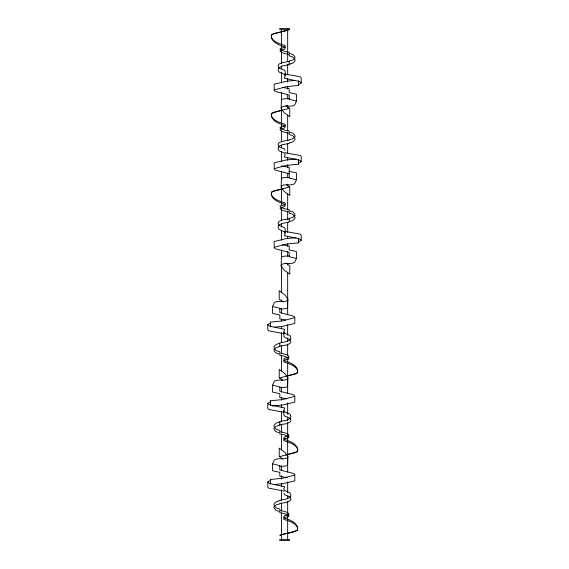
<?xml version="1.0" encoding="UTF-8"?>
<svg xmlns="http://www.w3.org/2000/svg" width="569" height="569" viewBox="0 0 569 569"><rect width="100%" height="100%" fill="white"/><g stroke="black" fill="none" stroke-linecap="round" stroke-linejoin="round"><path stroke-width="0.85" d="M287.779 106.979L289.777 108.366L289.777 116.823L284.002 112.584L281.15 108.53L281.406 107.285C285.389 104.675 290.567 107.548 294.65 105.03L296.421 101.076L296.421 94.177L289.187 92.598L289.187 88.707L282.437 87.384M287.779 185.686L289.777 187.066L289.777 195.53L284.002 191.291L281.15 187.237L281.406 185.985C285.389 183.374 290.567 186.255 294.65 183.737L296.421 179.776L296.421 172.884L289.187 171.305M287.779 264.357L289.777 265.737L289.777 274.194L284.002 269.955L281.15 265.901L281.406 264.656C285.389 262.046 290.567 264.919 294.65 262.401L296.421 258.447L296.421 251.548L289.187 249.969L289.187 246.078L282.437 244.762M283.177 301.904L279.223 299.216L279.223 290.759L284.998 294.998L287.85 299.045L287.594 300.297C283.611 302.907 278.433 300.034 274.35 302.552L272.579 306.506L272.579 313.398L279.813 314.984L279.813 318.875L285.745 319.97M282.551 380.184L279.223 377.88L279.223 369.423L284.998 373.662L287.85 377.716L287.594 378.961C283.611 381.571 278.433 378.698 274.35 381.216L272.579 385.17L272.579 392.069L279.813 393.648L279.813 397.539L286.563 398.862M282.551 458.891L279.223 456.587L279.223 448.13L284.998 452.369L287.85 456.423L287.594 457.668C283.611 460.278 278.433 457.405 274.35 459.923L272.579 463.877L272.579 470.776L279.813 472.355L279.813 476.246L287.267 477.754M281.15 108.53L281.406 99.767L282.779 99.056L285.887 98.679L289.699 98.764M281.15 187.237L281.406 178.474L282.779 177.763L285.887 177.386L289.699 177.471M281.15 265.901L281.406 257.145L282.779 256.427L285.887 256.05L289.699 256.142M287.85 299.045L287.594 307.808L286.221 308.526L283.113 308.903L279.301 308.811M287.85 377.716L287.594 386.479L286.221 387.19L283.113 387.567L279.301 387.482M287.85 456.423L287.594 465.179L286.221 465.897L283.113 466.274L279.301 466.182M289.187 61.445L282.288 62.597L279.038 64.062L278.063 65.691L279.009 68.031L284.45 70.229L285.14 71.31L285.14 75.677L284.4 78.287L299.472 81.431L301.243 82.896L298.54 84.689L298.569 85.442L286.413 86.694L274.18 89.938L274.18 84.148L287.516 81.118M289.187 218.816L282.288 219.968L279.038 221.433L278.063 223.062L279.009 225.402L284.45 227.6L285.14 228.681L285.14 233.055L284.4 235.658L299.472 238.802L301.243 240.267L298.54 242.06L298.569 242.814L286.413 244.065L274.18 247.316L274.18 241.526L286.413 238.596L296.022 237.693M279.813 346.137L286.712 344.985L289.962 343.52L290.937 341.884L289.991 339.551L284.55 337.353L283.86 336.272L283.86 331.898L284.6 329.287L269.528 326.151L267.757 324.686L270.46 322.893L270.431 322.132L282.587 320.888L294.82 317.637L294.82 323.427L282.587 326.357L274.671 327.111M279.813 424.801L286.712 423.649L289.962 422.184L290.937 420.555L289.991 418.215L284.55 416.017L283.86 414.936L283.86 410.562L284.6 407.959L269.528 404.815L267.757 403.35L270.46 401.558L270.431 400.804L282.587 399.552L294.82 396.309L294.82 402.098L282.587 405.021L272.131 405.996M285.005 150.301L284.45 148.929L279.009 146.738L278.063 144.398L279.038 142.769L282.288 141.304L289.187 140.152L289.187 139.704L292.772 138.786L295.062 136.731L294.714 135.052L292.708 133.103L289.187 132.157L289.187 130.962L284.849 130.173L280.858 128.537M283.995 493.351L284.55 494.724L289.991 496.922L290.937 499.262L289.962 500.891L286.712 502.356L279.813 503.508L279.813 503.949L276.228 504.874L273.938 506.922L274.286 508.601L276.292 510.557L279.813 511.495L279.813 512.69L284.151 513.487L288.255 515.215M296.022 159.028L286.413 159.932L274.18 162.855L274.18 168.644L286.413 165.394L298.569 164.149L298.54 163.395L301.243 161.596L301.243 156.511L300.24 155.479L287.622 153.217M283.995 491.068L268.76 488.181L267.757 487.149L267.757 482.057L270.46 480.264L270.431 479.511L282.587 478.259L294.82 475.008L294.82 480.798L282.587 483.728L274.671 484.482M287.516 30.242L273.995 33.55L271.406 34.716L271.342 37.17C274.009 42.732 280.154 43.699 285.268 45.705L284.777 47.447L280.737 48.379L280.012 48.799L280.403 49.46M287.786 30.143L289.187 29.432L285.688 30.804L273.995 33.756L271.406 35.058L271.342 37.782C273.781 43.706 280.026 45.043 285.268 47.255L284.777 49.19L280.737 50.221L280.012 50.691L280.403 51.423L281.577 52.49L284.849 53.65L289.187 54.532L289.187 55.854L292.708 56.907L294.714 59.076L295.062 60.94L292.772 63.216L289.187 64.24M289.187 221.611L292.772 220.587L295.062 218.311L294.714 216.448L292.708 214.278L289.187 213.233L289.187 211.903L284.849 211.021L281.577 209.861L280.403 208.795L280.012 208.062L280.737 207.593L284.777 206.561L285.268 204.627C280.026 202.422 273.781 201.077 271.342 195.153L271.406 192.429L273.995 191.127L289.187 187.023M279.813 343.342L276.228 344.366L273.938 346.642L274.286 348.505L276.292 350.675L279.813 351.72L279.813 353.05L284.151 353.925L287.423 355.092L288.597 356.151L288.988 356.891L288.263 357.36L284.223 358.392L283.732 360.319C288.974 362.531 295.219 363.876 297.658 369.8L297.594 372.524L295.005 373.826L279.813 377.93M279.813 422.006L276.228 423.03L273.938 425.306L274.286 427.17L276.292 429.339L279.813 430.392L279.813 431.715L284.151 432.596L287.423 433.756L288.597 434.823L288.988 435.555L288.263 436.025L284.223 437.056L283.732 438.991C288.974 441.203 295.219 442.54 297.658 448.464L297.594 451.189L295.005 452.49L279.813 456.594M282.437 110.123L273.995 112.257L271.406 113.423L271.342 115.877C274.009 121.439 280.154 122.399 285.268 124.412L284.777 126.154L280.737 127.079L280.012 127.506L280.403 128.167M283.255 188.659L273.995 190.921L271.406 192.087L271.342 194.548C274.009 200.103 280.154 201.07 285.268 203.076L284.777 204.819L280.737 205.75L280.012 206.17L280.403 206.832M286.563 376.159L295.005 374.032L297.594 372.866L297.658 370.405C294.991 364.843 288.846 363.883 283.732 361.87L284.223 360.134L288.263 359.203L288.988 358.783L288.597 358.121M285.745 454.958L295.005 452.696L297.594 451.53L297.658 449.069C294.991 443.514 288.846 442.547 283.732 440.541L284.223 438.799L288.263 437.867L288.988 437.447L288.597 436.786M288.17 81.054L294.329 80.471M279.571 28.45L289.657 28.45M279.571 29.624L289.657 29.624M279.571 539.376L289.657 539.376M279.571 540.55L289.657 540.55M289.187 173.701L276.363 170.43L274.863 169.804L274.18 168.644M287.516 74.489L285.005 73.885M287.622 74.511L300.24 76.772L301.243 77.804L301.243 82.896M287.516 153.196L285.005 152.592M287.516 231.868L285.005 231.256M287.622 231.882L300.24 234.144L301.243 235.175L301.243 240.267M296.421 101.076L289.187 99.319L289.187 95.002L276.363 91.723L274.863 91.097L274.18 89.938M296.421 179.776L289.187 178.026L289.187 167.414L281.733 165.906M296.421 258.447L289.187 256.69L289.187 252.373L276.363 249.094L274.863 248.475L274.18 247.316M272.579 306.506L279.813 308.263L279.813 312.58L292.637 315.859L294.137 316.478L294.82 317.637M272.579 385.17L279.813 386.927L279.813 391.244L292.637 394.523L294.137 395.142L294.82 396.309M272.579 463.877L279.813 465.634L279.813 469.951L292.637 473.23L294.137 473.849L294.82 475.008M283.995 333.697L268.76 330.809L267.757 329.778L267.757 324.686M283.995 412.361L268.76 409.474L267.757 408.442L267.757 403.35M285.823 105.67L287.516 106.801M285.823 263.042L287.516 264.172M286.449 184.769L287.516 185.501M280.858 49.83L284.849 51.466L289.187 52.263L289.187 53.45L292.708 54.396L294.714 56.352L295.062 58.031L292.772 60.079L289.187 61.004L289.187 64.731L282.288 66.011L279.038 67.633L278.063 69.446L279.009 72.043L284.45 74.482L285.14 75.677M281.193 207.479L284.849 208.837L289.187 209.634L289.187 210.822L292.708 211.768L294.714 213.724L295.062 215.402L292.772 217.45L289.187 218.375L289.187 222.102L282.288 223.382L279.038 225.011L278.063 226.818L279.009 229.414L284.45 231.853L285.14 233.055M288.142 357.745L284.151 356.116L279.813 355.319L279.813 354.124L276.292 353.185L274.286 351.229L273.938 349.551L276.228 347.495L279.813 346.578L279.813 342.851L286.712 341.571L289.962 339.942L290.937 338.135L289.991 335.532L284.55 333.1L283.86 331.898M288.142 436.416L284.151 434.78L279.813 433.983L279.813 432.796L276.292 431.85L274.286 429.894L273.938 428.215L276.228 426.167L279.813 425.242L279.813 421.515L286.712 420.235L289.962 418.606L290.937 416.8L289.991 414.204L284.55 411.764L283.86 410.562M301.243 161.596L299.472 160.138L284.4 156.994L285.14 154.384L284.45 153.182L279.009 150.749L278.063 148.153L279.038 146.34L282.288 144.718L289.187 143.438L289.187 142.947L292.772 141.923L295.062 139.64L294.714 137.776L292.708 135.614L289.187 134.561L289.187 133.238L284.849 132.357L281.577 131.19L280.403 130.13L280.012 129.391L280.737 128.928L284.777 127.897L285.268 125.962C280.026 123.75 273.781 122.413 271.342 116.489L271.406 113.764L273.995 112.463L289.187 108.359M267.757 482.057L269.528 483.522L284.6 486.659L283.86 489.269L284.55 490.471L289.991 492.91L290.937 495.507L289.962 497.313L286.712 498.942L279.813 500.222L279.813 500.713L276.228 501.737L273.938 504.013L274.286 505.877L276.292 508.046L279.813 509.091L279.813 510.421L284.151 511.303L287.423 512.463L288.597 513.53L288.988 514.262L288.263 514.732L284.223 515.763L283.732 517.698C288.974 519.902 295.219 521.247 297.658 527.171L297.594 529.895C292.217 532.94 285.076 533.438 279.813 535.301C285.56 533.018 292.053 533.167 297.594 530.237L297.658 527.776C294.991 522.221 288.846 521.254 283.732 519.248L284.223 517.506L288.263 516.574L288.988 516.154L288.597 515.493M298.569 80.862L298.569 85.442M298.569 159.569L298.569 164.149M298.569 238.233L298.569 242.814M298.54 159.882L298.54 163.395M298.54 238.546L298.54 242.06M287.658 29.624L287.658 61.608M287.658 64.276L287.658 74.937M287.658 78.494L287.658 82.05M287.658 86.488L287.658 89.155M287.658 94.49L287.658 98.928M287.658 105.151L287.658 107.818M287.658 114.924L287.658 130.92M287.658 132.698L287.658 140.692M287.658 143.36L287.658 153.132M287.658 157.577L287.658 160.245M287.658 164.683L287.658 167.35M287.658 173.573L287.658 178.012M287.658 184.235L287.658 186.013M287.658 194.008L287.658 210.004M287.658 211.782L287.658 219.776M287.658 222.443L287.658 232.216M287.658 236.661L287.658 238.432M287.658 243.767L287.658 246.434M287.658 251.761L287.658 256.206M287.658 263.319L287.658 265.09M287.658 272.202L287.658 314.856M287.658 324.629L287.658 335.29M287.658 337.958L287.658 341.507M287.658 344.174L287.658 355.725M287.658 358.392L287.658 393.044M287.658 402.824L287.658 414.374M287.658 417.041L287.658 420.591M287.658 422.369L287.658 472.128M287.658 481.907L287.658 492.569M287.658 496.118L287.658 498.785M287.658 501.453L287.658 539.661M281.577 29.624L281.577 48.28M281.577 50.058L281.577 63.387M281.577 66.054L281.577 68.721M281.577 72.27L281.577 82.939M281.577 92.711L281.577 100.706M281.577 108.707L281.577 122.918M281.577 124.696L281.577 129.142M281.577 130.92L281.577 141.581M281.577 145.138L281.577 147.805M281.577 151.354L281.577 161.127M281.577 171.795L281.577 178.901M281.577 187.784L281.577 205.558M281.577 207.336L281.577 220.665M281.577 223.333L281.577 226.882M281.577 230.438L281.577 240.21M281.577 249.99L281.577 257.096M281.577 265.979L281.577 292.637M281.577 299.749L281.577 301.527M281.577 308.633L281.577 313.078M281.577 319.294L281.577 321.072M281.577 326.407L281.577 328.178M281.577 332.623L281.577 342.396M281.577 345.952L281.577 353.946M281.577 355.725L281.577 370.832M281.577 378.833L281.577 380.604M281.577 386.828L281.577 392.162M281.577 397.489L281.577 400.156M281.577 404.602L281.577 407.262M281.577 411.707L281.577 421.48M281.577 424.147L281.577 432.141M281.577 433.919L281.577 449.915M281.577 465.911L281.577 470.35M281.577 475.684L281.577 479.24M281.577 483.678L281.577 486.346M281.577 489.902L281.577 500.564M281.577 503.231L281.577 511.225M281.577 513.003L281.577 539.661M270.431 322.132L270.431 326.713M270.431 400.804L270.431 405.384M270.431 479.511L270.431 484.084"/></g></svg>
